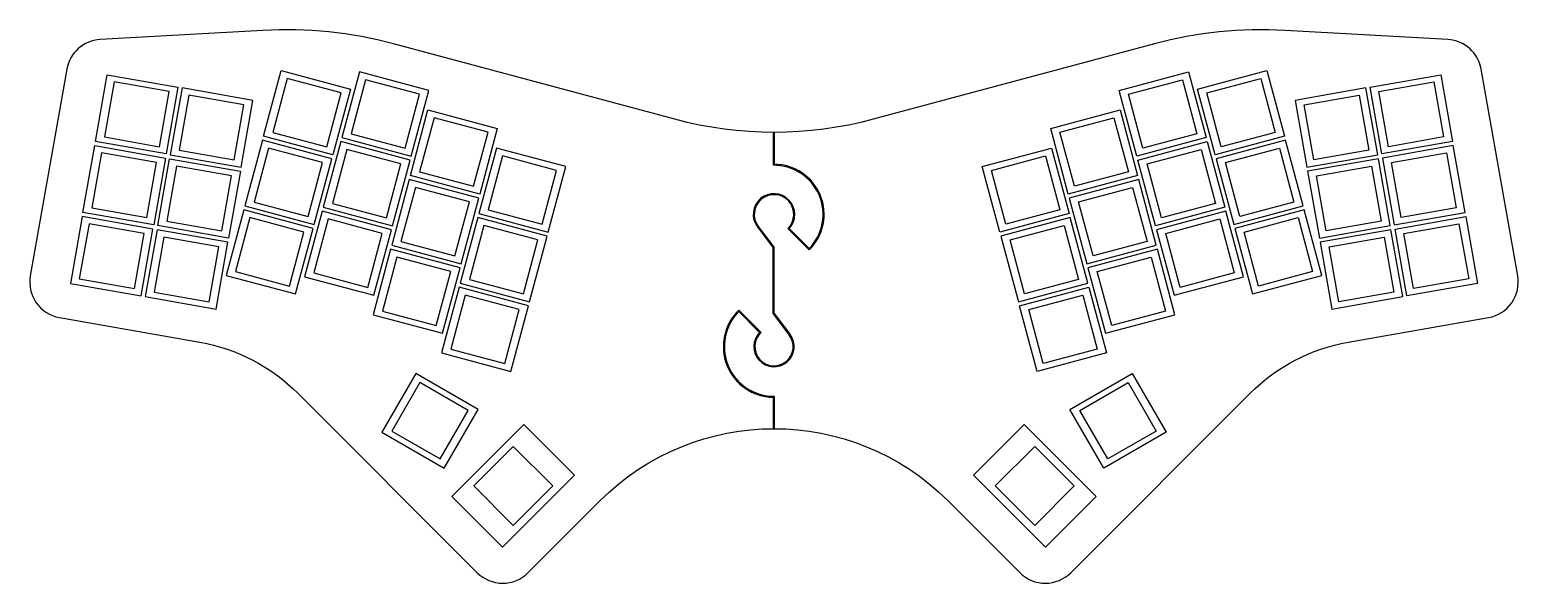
# Model space of a CAD drawing. Header units: millimetres. Extents: x 4 to 377, y -11 to 128.
import ezdxf

# ---------------------------------------------------------------- set-up
doc = ezdxf.new("R2010")
doc.units = ezdxf.units.MM
doc.layers.get('0').update_dxf_attribs({"linetype": 'CONTINUOUS'})

msp = doc.modelspace()

# ---------------------------------------------------------------- linework, layer by layer
for p, q in [((190.47, 102.42), (190.47, 94.16)), ((190.72, 102.42), (190.72, 94.41)), ((186.52, 78.72), (190.47, 73.51)), ((186.72, 78.87), (190.72, 73.6)), ((194.13, 78.32), (199.5, 72.95)), ((194.48, 78.33), (199.5, 73.3)), ((190.47, 56.96), (190.47, 73.51)), ((190.72, 57.04), (190.72, 73.6)), ((187.42, 52.28), (181.83, 57.86)), ((187.06, 52.28), (181.83, 57.51)), ((190.47, 56.96), (194.49, 51.64)), ((190.72, 57.04), (194.69, 51.79)), ((190.47, 36.05), (190.47, 28.19)), ((190.72, 36.29), (190.72, 28.19))]:
    msp.add_line(p, q)
msp.add_lwpolyline([(95.34, 124.57, 0.079725), (62.56, 127.95), (21.79, 125.65, 0.348075), (13.44, 118.23), (4.31, 66.46, 0.414214), (11.61, 56.04), (46.8, 49.83, -0.153915), (71.34, 37.05), (116.3, -7.9, 0.414214), (129.02, -7.91), (147.06, 10.12, -0.414182), (234.27, 10.12), (252.31, -7.91, 0.414214), (265.03, -7.9), (309.99, 37.05, -0.153915), (334.53, 49.83), (369.72, 56.04, 0.414214), (377.02, 66.46), (367.89, 118.23, 0.348075), (359.54, 125.65), (318.77, 127.95, 0.079725), (285.99, 124.57), (215.52, 105.69, -0.13168), (165.81, 105.69)], format="xyb", close=True)
for points in [[(41.31, 113.75), (38.36, 97.01), (20.63, 100.13), (23.58, 116.87)], [(67.15, 117.88), (84.53, 113.22), (80.13, 96.8), (62.74, 101.46)], [(68.69, 115.92), (65.06, 102.39), (78.59, 98.77), (82.21, 112.29)], [(82.38, 101.13), (99.76, 96.47), (104.16, 112.89), (86.78, 117.55)], [(294.55, 117.55), (298.95, 101.13), (281.57, 96.47), (277.17, 112.89)], [(314.18, 117.88), (318.59, 101.46), (301.2, 96.8), (296.8, 113.22)], [(316.27, 102.39), (302.74, 98.77), (299.12, 112.29), (312.64, 115.92)], [(360.7, 100.13), (342.97, 97.01), (340.02, 113.75), (357.75, 116.87)], [(36.65, 98.83), (39.08, 112.62), (25.29, 115.05), (22.86, 101.26)], [(39.39, 96.82), (57.12, 93.7), (60.07, 110.44), (42.34, 113.56)], [(98.22, 98.44), (101.84, 111.96), (88.32, 115.59), (84.7, 102.06)], [(296.63, 102.06), (283.11, 98.44), (279.49, 111.96), (293.01, 115.59)], [(321.26, 110.44), (324.21, 93.7), (341.94, 96.82), (338.99, 113.56)], [(342.25, 112.62), (356.04, 115.05), (358.47, 101.26), (344.68, 98.83)], [(44.05, 111.74), (41.62, 97.95), (55.41, 95.52), (57.84, 109.31)], [(323.49, 109.31), (337.28, 111.74), (339.71, 97.95), (325.92, 95.52)], [(121.33, 103.36), (116.93, 86.94), (99.55, 91.6), (103.95, 108.02)], [(115.39, 88.91), (119.01, 102.43), (105.49, 106.06), (101.87, 92.53)], [(281.78, 91.6), (264.4, 86.94), (260, 103.36), (277.38, 108.02)], [(265.94, 88.91), (262.32, 102.43), (275.84, 106.06), (279.46, 92.53)], [(38.17, 95.97), (35.22, 79.23), (17.5, 82.36), (20.45, 99.1)], [(33.51, 81.06), (35.94, 94.84), (22.16, 97.27), (19.73, 83.49)], [(58.07, 84.03), (75.46, 79.37), (79.86, 95.79), (62.47, 100.45)], [(64.02, 98.48), (60.39, 84.96), (73.92, 81.34), (77.54, 94.86)], [(77.7, 83.7), (95.09, 79.04), (99.49, 95.46), (82.11, 100.12)], [(93.55, 81), (97.17, 94.53), (83.65, 98.15), (80.03, 84.63)], [(121.12, 98.49), (116.71, 82.07), (134.1, 77.41), (138.5, 93.83)], [(260.21, 98.49), (264.62, 82.07), (247.23, 77.41), (242.83, 93.83)], [(299.22, 100.12), (303.63, 83.7), (286.24, 79.04), (281.84, 95.46)], [(284.16, 94.53), (297.68, 98.15), (301.3, 84.63), (287.78, 81)], [(318.86, 100.45), (301.47, 95.79), (305.87, 79.37), (323.26, 84.03)], [(317.31, 98.48), (320.94, 84.96), (307.41, 81.34), (303.79, 94.86)], [(343.16, 95.97), (346.11, 79.23), (363.83, 82.36), (360.88, 99.1)], [(361.6, 83.49), (347.82, 81.06), (345.39, 94.84), (359.17, 97.27)], [(56.94, 92.66), (53.98, 75.92), (36.26, 79.05), (39.21, 95.79)], [(40.92, 93.97), (38.49, 80.18), (52.27, 77.75), (54.7, 91.53)], [(132.56, 79.38), (136.18, 92.9), (122.66, 96.53), (119.03, 83)], [(245.15, 92.9), (258.67, 96.53), (262.3, 83), (248.77, 79.38)], [(324.39, 92.66), (327.35, 75.92), (345.07, 79.05), (342.12, 95.79)], [(326.63, 91.53), (340.41, 93.97), (342.84, 80.18), (329.06, 77.75)], [(94.87, 74.17), (112.26, 69.51), (116.66, 85.93), (99.27, 90.59)], [(282.06, 90.59), (264.67, 85.93), (269.07, 69.51), (286.46, 74.17)], [(110.72, 71.47), (114.34, 85), (100.82, 88.62), (97.19, 75.1)], [(266.99, 85), (280.51, 88.62), (284.14, 75.1), (270.61, 71.47)], [(53.4, 66.59), (70.79, 61.93), (75.19, 78.35), (57.8, 83.01)], [(73.03, 66.26), (90.42, 61.6), (94.82, 78.02), (77.43, 82.68)], [(286.51, 78.02), (290.91, 61.6), (308.3, 66.26), (303.9, 82.68)], [(306.14, 78.35), (310.54, 61.93), (327.93, 66.59), (323.53, 83.01)], [(14.36, 64.58), (32.09, 61.45), (35.04, 78.2), (17.31, 81.32)], [(19.02, 79.5), (16.59, 65.71), (30.38, 63.28), (32.81, 77.07)], [(59.34, 81.05), (55.72, 67.52), (69.24, 63.9), (72.87, 77.42)], [(78.98, 80.72), (75.35, 67.19), (88.88, 63.57), (92.5, 77.09)], [(112.04, 64.64), (129.43, 59.98), (133.83, 76.4), (116.44, 81.06)], [(127.89, 61.94), (131.51, 75.47), (117.98, 79.09), (114.36, 65.57)], [(264.89, 81.06), (247.5, 76.4), (251.9, 59.98), (269.29, 64.64)], [(249.82, 75.47), (263.35, 79.09), (266.97, 65.57), (253.44, 61.94)], [(302.35, 80.72), (305.98, 67.19), (292.45, 63.57), (288.83, 77.09)], [(321.99, 81.05), (325.61, 67.52), (312.09, 63.9), (308.46, 77.42)], [(364.02, 81.32), (366.97, 64.58), (349.24, 61.45), (346.29, 78.2)], [(350.95, 63.28), (348.52, 77.07), (362.31, 79.5), (364.74, 65.71)], [(33.12, 61.27), (50.85, 58.14), (53.8, 74.89), (36.07, 78.01)], [(37.78, 76.19), (35.35, 62.4), (49.14, 59.97), (51.57, 73.76)], [(345.26, 78.01), (327.53, 74.89), (330.48, 58.14), (348.21, 61.27)], [(329.76, 73.76), (343.55, 76.19), (345.98, 62.4), (332.19, 59.97)], [(90.2, 56.73), (107.59, 52.07), (111.99, 68.49), (94.6, 73.15)], [(96.15, 71.19), (92.52, 57.66), (106.04, 54.04), (109.67, 67.56)], [(286.73, 73.15), (269.34, 68.49), (273.74, 52.07), (291.13, 56.73)], [(288.81, 57.66), (275.29, 54.04), (271.66, 67.56), (285.18, 71.19)], [(107.37, 47.2), (124.76, 42.54), (129.16, 58.96), (111.77, 63.62)], [(269.56, 63.62), (273.96, 47.2), (256.57, 42.54), (252.17, 58.96)], [(123.21, 44.51), (126.84, 58.03), (113.31, 61.65), (109.69, 48.13)], [(258.12, 44.51), (254.49, 58.03), (268.02, 61.65), (271.64, 48.13)], [(92.42, 27.29), (108.01, 18.29), (116.51, 33.01), (100.93, 42.01)], [(288.91, 27.29), (273.32, 18.29), (264.82, 33.01), (280.4, 42.01)], [(94.91, 27.59), (107.03, 20.59), (114.03, 32.71), (101.91, 39.71)], [(267.3, 32.71), (279.42, 39.71), (286.42, 27.59), (274.3, 20.59)], [(109.93, 11.19), (122.66, -1.54), (140.69, 16.49), (127.96, 29.22)], [(271.4, 11.19), (258.67, -1.54), (240.64, 16.49), (253.37, 29.22)], [(115.41, 13.84), (125.31, 3.94), (135.21, 13.84), (125.31, 23.74)], [(256.02, 3.94), (246.12, 13.84), (256.02, 23.74), (265.92, 13.84)]]:
    msp.add_lwpolyline(points, close=True)
for centre, radius, start, end in [((190.67, 81.86), 12.3, -44.0683, 90.9317), ((190.67, 81.86), 12.55, -45.2283, 89.7717), ((190.67, 81.86), 5.2, -42.7958, 217.1548), ((190.67, 81.86), 4.95, -45.5788, 217.1548), ((190.67, 48.74), 12.7, 134.0977, 269.0977), ((190.67, 48.74), 12.45, 135.2301, 270.2301), ((190.67, 48.74), 5.05, -224.4327, 37.1548), ((190.67, 48.74), 4.8, -227.388, 37.1548)]:
    msp.add_arc(centre, radius, start, end)

doc.saveas('drawing.dxf')
